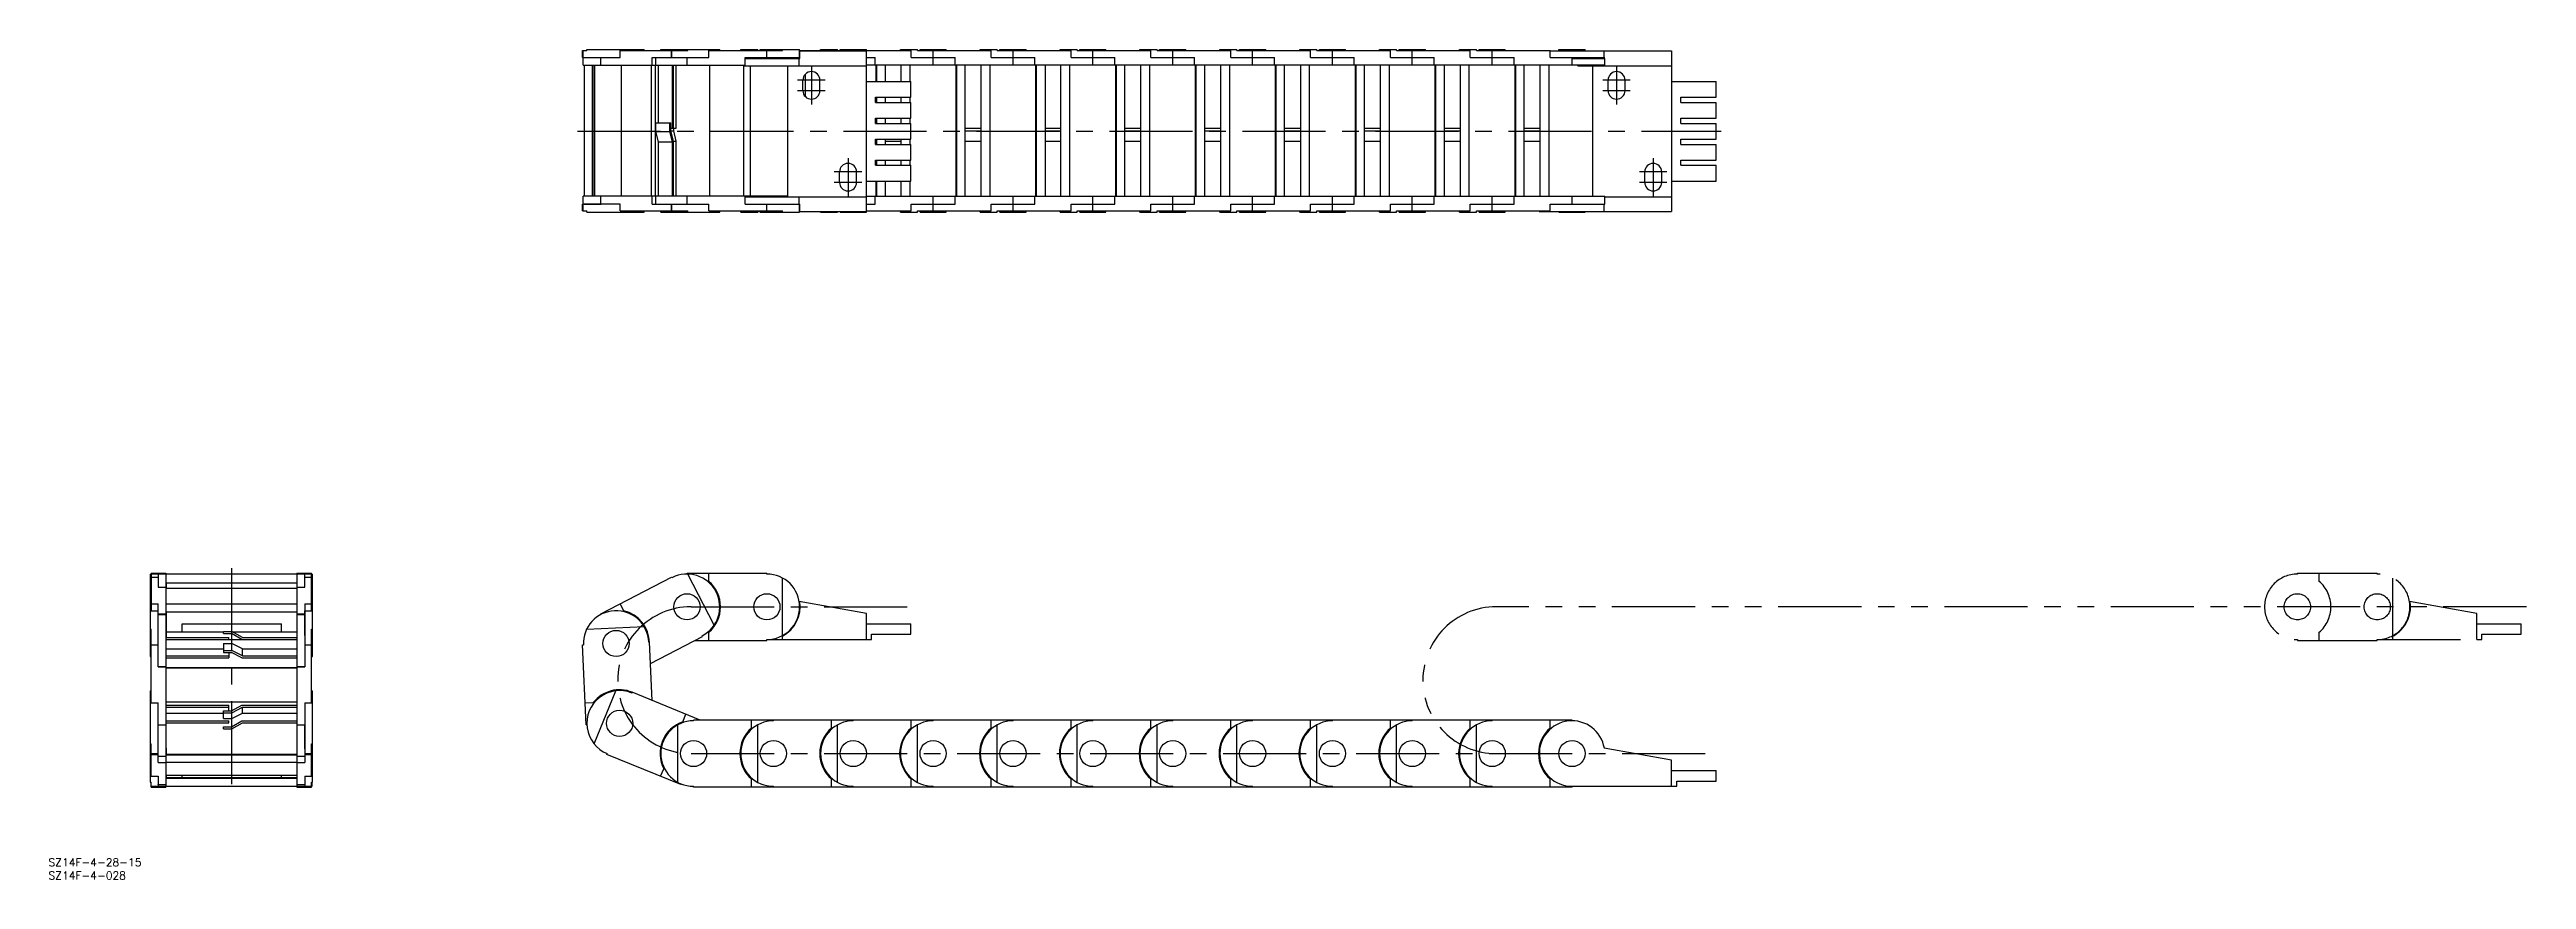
# Model space of a CAD drawing. Extents: x -69 to 876, y -35 to 281.
import ezdxf

# ---------------------------------------------------------------- set-up
doc = ezdxf.new("R2010")
doc.units = 0
doc.linetypes.add('CENTER', pattern=[50.8, 31.75, -6.35, 6.35, -6.35])
doc.linetypes.add('PHANTOM', pattern=[63.5, 31.75, -6.35, 6.35, -6.35, 6.35, -6.35])
doc.layers.get('0').update_dxf_attribs({"linetype": 'CONTINUOUS'})
doc.layers.add('CENTER', color=1, linetype='CENTER')
doc.styles.get("Standard").update_dxf_attribs({"font": 'txt.shx', "height": 3, "bigfont": 'bigfont.shx'})

msp = doc.modelspace()

# ---------------------------------------------------------------- linework, layer by layer
at = {"color": 7, "linetype": 'CONTINUOUS'}
for p, q in [((134.12, 281.07), (135.68, 281.07)), ((134.12, 278.48), (134.12, 281.07)), ((134.12, 278.48), (148.45, 278.48)), ((134.4, 275.48), (134.4, 281.07)), ((134.4, 275.48), (196.15, 275.48)), ((134.77, 278.47), (134.77, 278.48)), ((134.77, 278.47), (141.03, 278.47)), ((134.81, 225.48), (134.81, 275.48)), ((135.68, 281.48), (157.59, 281.48)), ((135.68, 281.07), (135.68, 281.48)), ((137.96, 225.48), (137.96, 275.48)), ((138.21, 225.48), (138.21, 275.48)), ((138.78, 225.48), (138.78, 275.48)), ((141.03, 275.48), (141.03, 278.48)), ((148.45, 281.07), (174.3, 281.07)), ((148.45, 278.48), (148.45, 281.07)), ((148.94, 225.48), (148.94, 275.48)), ((157.59, 281.07), (157.59, 281.48)), ((160.49, 225.48), (160.49, 275.48)), ((160.71, 275.48), (160.71, 278.48)), ((160.71, 278.48), (182.35, 278.48)), ((161.94, 225.48), (161.94, 275.48)), ((162.13, 275.48), (162.13, 278.47)), ((163.16, 253.48), (163.16, 275.48)), ((164, 281.48), (186.5, 281.48)), ((164, 281.07), (164, 281.48)), ((168.12, 278.48), (168.12, 281.07)), ((168.26, 278.48), (168.26, 281.07)), ((168.49, 251.48), (168.49, 275.48)), ((168.85, 251.48), (168.85, 275.48)), ((169, 281.07), (169, 281.48)), ((169.88, 251.48), (169.88, 275.48)), ((171.65, 278.47), (171.65, 278.48)), ((171.65, 278.47), (174, 278.47)), ((174, 275.48), (174, 278.48)), ((174.3, 281.07), (174.3, 281.48)), ((182.35, 281.07), (210.5, 281.07)), ((182.35, 278.48), (182.35, 281.07)), ((182.75, 225.48), (182.75, 275.48)), ((186.5, 281.07), (186.5, 281.48)), ((194.5, 281.48), (201, 281.48)), ((194.5, 281.07), (194.5, 281.48)), ((195.75, 225.48), (195.75, 275.48)), ((195.75, 275.3), (242.5, 275.3)), ((196.15, 275.48), (196.15, 278.48)), ((196.15, 278.48), (208.05, 278.48)), ((196.15, 278.13), (217.04, 278.13)), ((198.25, 225.48), (198.25, 275.3)), ((199.5, 278.13), (199.5, 278.48)), ((201, 281.07), (201, 281.48)), ((202, 281.48), (217, 281.48)), ((202, 281.07), (202, 281.48)), ((204.5, 278.48), (204.5, 281.07)), ((208.05, 278.48), (208.05, 278.47)), ((208.05, 278.47), (217, 278.47)), ((209.5, 278.13), (209.5, 278.47)), ((210.5, 281.07), (210.5, 281.48)), ((210.5, 278.13), (210.5, 278.47)), ((212.5, 225.3), (212.5, 275.3)), ((216.83, 275.3), (216.83, 278.13)), ((217, 278.47), (217, 281.48)), ((217, 281.07), (229.15, 281.07)), ((217, 280.95), (242.5, 280.95)), ((217.04, 278.13), (217.04, 280.95)), ((225, 281.48), (231.5, 281.48)), ((225, 281.07), (225, 281.48)), ((229.15, 280.95), (229.15, 281.07)), ((231.5, 281.07), (231.5, 281.48)), ((231.5, 281.07), (259.65, 281.07)), ((232.5, 281.48), (242.5, 281.48)), ((232.5, 281.07), (232.5, 281.48)), ((237.5, 280.95), (237.5, 281.07)), ((242.5, 281.07), (242.5, 281.48)), ((242.5, 219.48), (242.5, 280.95)), ((242.5, 278.48), (245.85, 278.48)), ((524.5, 275.48), (242.5, 275.48)), ((245.85, 275.48), (245.85, 278.48)), ((246.25, 269.3), (246.25, 275.48)), ((246.5, 269.3), (246.5, 275.48)), ((249.75, 269.3), (249.75, 275.48)), ((255.5, 281.48), (262, 281.48)), ((255.5, 281.07), (255.5, 281.48)), ((255.75, 269.3), (255.75, 275.48)), ((259.25, 269.3), (259.25, 275.48)), ((259.65, 278.48), (259.65, 281.07)), ((259.65, 278.48), (276.35, 278.48)), ((262, 281.07), (262, 281.48)), ((262, 281.07), (290.15, 281.07)), ((263, 281.48), (273, 281.48)), ((263, 281.07), (263, 281.48)), ((268, 275.48), (268, 281.07)), ((273, 281.07), (273, 281.48)), ((276.35, 275.48), (276.35, 278.48)), ((276.75, 225.48), (276.75, 275.48)), ((277, 225.48), (277, 275.48)), ((280.25, 225.48), (280.25, 275.48)), ((286, 281.48), (292.5, 281.48)), ((286, 281.07), (286, 281.48)), ((286.25, 275.48), (286.25, 225.48)), ((289.75, 225.48), (289.75, 275.48)), ((290.15, 278.48), (290.15, 281.07)), ((290.15, 278.48), (306.85, 278.48)), ((292.5, 281.07), (292.5, 281.48)), ((292.5, 281.07), (320.65, 281.07)), ((293.5, 281.48), (303.5, 281.48)), ((293.5, 281.07), (293.5, 281.48)), ((298.5, 275.48), (298.5, 281.07)), ((303.5, 281.07), (303.5, 281.48)), ((306.85, 275.48), (306.85, 278.48)), ((307.25, 225.48), (307.25, 275.48)), ((307.5, 225.48), (307.5, 275.48)), ((310.75, 275.48), (310.75, 225.48)), ((316.5, 281.48), (323, 281.48)), ((316.5, 281.07), (316.5, 281.48)), ((316.75, 225.48), (316.75, 275.48)), ((320.25, 225.48), (320.25, 275.48)), ((320.65, 278.48), (320.65, 281.07)), ((320.65, 278.48), (337.35, 278.48)), ((323, 281.07), (323, 281.48)), ((323, 281.07), (351.15, 281.07)), ((324, 281.48), (334, 281.48)), ((324, 281.07), (324, 281.48)), ((329, 275.48), (329, 281.07)), ((334, 281.07), (334, 281.48)), ((337.35, 275.48), (337.35, 278.48)), ((337.75, 225.48), (337.75, 275.48)), ((338, 225.48), (338, 275.48)), ((341.25, 225.48), (341.25, 275.48)), ((347, 281.48), (353.5, 281.48)), ((347, 281.07), (347, 281.48)), ((347.25, 275.48), (347.25, 225.48)), ((350.75, 225.48), (350.75, 275.48)), ((351.15, 278.48), (351.15, 281.07)), ((351.15, 278.48), (367.85, 278.48)), ((353.5, 281.07), (353.5, 281.48)), ((353.5, 281.07), (381.65, 281.07)), ((354.5, 281.48), (364.5, 281.48)), ((354.5, 281.07), (354.5, 281.48)), ((359.5, 275.48), (359.5, 281.07)), ((364.5, 281.07), (364.5, 281.48)), ((367.85, 275.48), (367.85, 278.48)), ((368.25, 225.48), (368.25, 275.48)), ((368.5, 225.48), (368.5, 275.48)), ((371.75, 225.48), (371.75, 275.48)), ((377.5, 281.48), (384, 281.48)), ((377.5, 281.07), (377.5, 281.48)), ((377.75, 275.48), (377.75, 225.48)), ((381.25, 225.48), (381.25, 275.48)), ((381.65, 278.48), (381.65, 281.07)), ((381.65, 278.48), (398.35, 278.48)), ((384, 281.07), (384, 281.48)), ((384, 281.07), (412.15, 281.07)), ((385, 281.48), (395, 281.48)), ((385, 281.07), (385, 281.48)), ((390, 275.48), (390, 281.07)), ((395, 281.07), (395, 281.48)), ((398.35, 275.48), (398.35, 278.48)), ((398.75, 225.48), (398.75, 275.48)), ((399, 225.48), (399, 275.48)), ((402.25, 225.48), (402.25, 275.48)), ((408, 281.48), (414.5, 281.48)), ((408, 281.07), (408, 281.48)), ((408.25, 275.48), (408.25, 225.48)), ((411.75, 225.48), (411.75, 275.48)), ((412.15, 278.48), (412.15, 281.07)), ((412.15, 278.48), (428.85, 278.48)), ((414.5, 281.07), (414.5, 281.48)), ((414.5, 281.07), (442.65, 281.07)), ((415.5, 281.48), (425.5, 281.48)), ((415.5, 281.07), (415.5, 281.48)), ((420.5, 275.48), (420.5, 281.07)), ((425.5, 281.07), (425.5, 281.48)), ((428.85, 275.48), (428.85, 278.48)), ((429.25, 225.48), (429.25, 275.48)), ((429.5, 225.48), (429.5, 275.48)), ((432.75, 225.48), (432.75, 275.48)), ((438.5, 281.48), (445, 281.48)), ((438.5, 281.07), (438.5, 281.48)), ((438.75, 275.48), (438.75, 225.48)), ((442.25, 225.48), (442.25, 275.48)), ((442.65, 278.48), (442.65, 281.07)), ((442.65, 278.48), (459.35, 278.48)), ((445, 281.07), (445, 281.48)), ((445, 281.07), (473.15, 281.07)), ((446, 281.48), (456, 281.48)), ((446, 281.07), (446, 281.48)), ((451, 275.48), (451, 281.07)), ((456, 281.07), (456, 281.48)), ((459.35, 275.48), (459.35, 278.48)), ((459.75, 225.48), (459.75, 275.48)), ((460, 225.48), (460, 275.48)), ((463.25, 225.48), (463.25, 275.48)), ((469, 281.48), (475.5, 281.48)), ((469, 281.07), (469, 281.48)), ((469.25, 275.48), (469.25, 225.48)), ((472.75, 225.48), (472.75, 275.48)), ((473.15, 278.48), (473.15, 281.07)), ((473.15, 278.48), (489.85, 278.48)), ((475.5, 281.07), (475.5, 281.48)), ((475.5, 281.07), (503.65, 281.07)), ((476.5, 281.48), (486.5, 281.48)), ((476.5, 281.07), (476.5, 281.48)), ((481.5, 275.48), (481.5, 281.07)), ((486.5, 281.07), (486.5, 281.48)), ((489.85, 275.48), (489.85, 278.48)), ((490.25, 225.48), (490.25, 275.48)), ((490.5, 225.48), (490.5, 275.48)), ((493.75, 225.48), (493.75, 275.48)), ((499.75, 275.48), (499.75, 225.48)), ((503.25, 225.48), (503.25, 275.48)), ((503.65, 278.48), (503.65, 281.07)), ((503.65, 280.95), (550, 280.95)), ((503.65, 278.48), (524.5, 278.48)), ((507, 281.48), (517, 281.48)), ((507, 280.95), (507, 281.48)), ((512, 275.48), (512, 278.48)), ((512, 278.13), (524.54, 278.13)), ((514.24, 275.3), (514.24, 275.48)), ((514.24, 275.3), (550, 275.3)), ((517, 280.95), (517, 281.48)), ((520, 225.48), (520, 275.3)), ((524.33, 278.13), (524.33, 280.95)), ((524.5, 275.48), (524.5, 278.13)), ((524.54, 275.3), (524.54, 278.13)), ((550, 280.95), (550, 219.65)), ((218.25, 265.8), (218.25, 269.8)), ((219.25, 263.45), (219.25, 272.15)), ((224.75, 265.8), (224.75, 269.8)), ((242.5, 269.3), (259.5, 269.3)), ((259.5, 263.3), (259.5, 269.3)), ((525.75, 265.8), (525.75, 269.8)), ((532.25, 265.8), (532.25, 269.8)), ((550, 269.3), (567, 269.3)), ((567, 263.3), (567, 269.3)), ((246, 263.3), (259.5, 263.3)), ((246, 261.3), (246, 263.3)), ((246, 261.3), (259.5, 261.3)), ((246.25, 261.3), (246.25, 263.3)), ((246.5, 261.3), (246.5, 263.3)), ((249.75, 261.3), (249.75, 263.3)), ((255.75, 261.3), (255.75, 263.3)), ((259.25, 261.3), (259.25, 263.3)), ((259.5, 255.3), (259.5, 261.3)), ((553.5, 263.3), (567, 263.3)), ((553.5, 261.3), (553.5, 263.3)), ((553.5, 261.3), (567, 261.3)), ((567, 255.3), (567, 261.3)), ((162.1, 250.26), (162.1, 253.48)), ((162.1, 253.48), (167.79, 253.48)), ((163.16, 246.26), (162.1, 250.26)), ((162.1, 250.26), (167.43, 250.26)), ((163.16, 225.48), (163.16, 246.26)), ((163.16, 246.26), (168.49, 246.26)), ((167.43, 250.26), (167.43, 253.48)), ((168.49, 246.26), (167.43, 250.26)), ((167.79, 250.48), (167.79, 253.48)), ((167.79, 251.48), (169.88, 251.48)), ((168.85, 246.48), (167.79, 250.48)), ((167.79, 250.48), (169.01, 250.48)), ((168.49, 225.48), (168.49, 246.26)), ((168.85, 225.48), (168.85, 246.48)), ((168.85, 246.48), (169.88, 246.48)), ((169.01, 250.48), (169.01, 251.48)), ((169.88, 246.48), (169.01, 250.48)), ((169.88, 225.48), (169.88, 246.48)), ((246, 255.3), (259.5, 255.3)), ((246, 253.3), (246, 255.3)), ((246, 253.3), (259.5, 253.3)), ((246, 247.3), (259.5, 247.3)), ((246, 245.3), (246, 247.3)), ((246.25, 253.3), (246.25, 255.3)), ((246.25, 245.3), (246.25, 247.3)), ((246.5, 253.3), (246.5, 255.3)), ((246.5, 245.3), (246.5, 247.3)), ((249.75, 253.3), (249.75, 255.3)), ((249.75, 245.3), (249.75, 247.3)), ((249.75, 246.48), (255.75, 246.48)), ((255.75, 253.3), (255.75, 255.3)), ((255.75, 245.3), (255.75, 247.3)), ((259.25, 253.3), (259.25, 255.3)), ((259.25, 245.3), (259.25, 247.3)), ((259.5, 247.3), (259.5, 253.3)), ((280.25, 251.48), (286.25, 251.48)), ((280.25, 250.48), (286.25, 250.48)), ((280.25, 246.48), (286.25, 246.48)), ((310.75, 251.48), (316.75, 251.48)), ((310.75, 250.48), (316.75, 250.48)), ((310.75, 246.48), (316.75, 246.48)), ((341.25, 251.48), (347.25, 251.48)), ((341.25, 250.48), (347.25, 250.48)), ((341.25, 246.48), (347.25, 246.48)), ((371.75, 251.48), (377.75, 251.48)), ((371.75, 250.48), (377.75, 250.48)), ((371.75, 246.48), (377.75, 246.48)), ((402.25, 251.48), (408.25, 251.48)), ((402.25, 250.48), (408.25, 250.48)), ((402.25, 246.48), (408.25, 246.48)), ((432.75, 251.48), (438.75, 251.48)), ((432.75, 250.48), (438.75, 250.48)), ((432.75, 246.48), (438.75, 246.48)), ((463.25, 251.48), (469.25, 251.48)), ((463.25, 250.48), (469.25, 250.48)), ((463.25, 246.48), (469.25, 246.48)), ((493.75, 251.48), (499.75, 251.48)), ((493.75, 250.48), (499.75, 250.48)), ((493.75, 246.48), (499.75, 246.48)), ((553.5, 255.3), (567, 255.3)), ((553.5, 253.3), (553.5, 255.3)), ((553.5, 253.3), (567, 253.3)), ((553.5, 247.3), (567, 247.3)), ((553.5, 245.3), (553.5, 247.3)), ((567, 247.3), (567, 253.3)), ((246, 245.3), (259.5, 245.3)), ((246, 239.3), (259.5, 239.3)), ((246, 237.3), (246, 239.3)), ((246, 237.3), (259.5, 237.3)), ((246.25, 237.3), (246.25, 239.3)), ((246.5, 237.3), (246.5, 239.3)), ((249.75, 237.3), (249.75, 239.3)), ((255.75, 237.3), (255.75, 239.3)), ((259.25, 237.3), (259.25, 239.3)), ((259.5, 239.3), (259.5, 245.3)), ((259.5, 231.3), (259.5, 237.3)), ((553.5, 245.3), (567, 245.3)), ((553.5, 239.3), (567, 239.3)), ((553.5, 237.3), (553.5, 239.3)), ((553.5, 237.3), (567, 237.3)), ((567, 239.3), (567, 245.3)), ((567, 231.3), (567, 237.3)), ((232.25, 230.8), (232.25, 234.8)), ((238.75, 230.8), (238.75, 234.8)), ((242.5, 231.3), (259.5, 231.3)), ((246.25, 225.48), (246.25, 231.3)), ((246.5, 225.48), (246.5, 231.3)), ((249.75, 225.48), (249.75, 231.3)), ((255.75, 225.48), (255.75, 231.3)), ((259.25, 225.48), (259.25, 231.3)), ((539.75, 230.8), (539.75, 234.8)), ((546.25, 230.8), (546.25, 234.8)), ((550, 231.3), (567, 231.3)), ((148.45, 222.48), (134.12, 222.48)), ((134.12, 219.88), (134.12, 222.48)), ((134.12, 219.88), (135.68, 219.88)), ((212.5, 225.48), (134.4, 225.48)), ((134.4, 219.88), (134.4, 225.48)), ((134.77, 222.48), (141.16, 222.48)), ((134.77, 222.48), (134.77, 222.48)), ((135.68, 219.48), (135.68, 219.88)), ((135.68, 219.48), (157.59, 219.48)), ((141.03, 222.48), (141.03, 225.48)), ((148.45, 219.88), (148.45, 222.48)), ((148.45, 219.88), (174.3, 219.88)), ((157.59, 219.48), (157.59, 219.88)), ((160.71, 222.48), (160.71, 225.48)), ((160.71, 222.48), (182.35, 222.48)), ((162.13, 222.48), (162.13, 225.48)), ((164, 219.48), (164, 219.88)), ((164, 219.48), (186.5, 219.48)), ((168.12, 219.88), (168.12, 222.48)), ((168.26, 219.88), (168.26, 222.48)), ((169, 219.48), (169, 219.88)), ((171.65, 222.48), (174, 222.48)), ((171.65, 222.48), (171.65, 222.48)), ((174, 222.48), (174, 225.48)), ((174.3, 219.48), (174.3, 219.88)), ((182.35, 219.88), (182.35, 222.48)), ((182.35, 219.88), (210.5, 219.88)), ((186.5, 219.48), (186.5, 219.88)), ((194.5, 219.48), (194.5, 219.88)), ((194.5, 219.48), (201, 219.48)), ((196.15, 222.48), (196.15, 225.48)), ((196.15, 225.3), (242.5, 225.3)), ((196.15, 222.48), (217.04, 222.48)), ((199.5, 219.65), (199.5, 219.88)), ((199.5, 219.65), (209.5, 219.65)), ((201, 219.48), (201, 219.65)), ((202, 219.48), (202, 219.65)), ((202, 219.48), (217, 219.48)), ((204.5, 219.88), (204.5, 222.48)), ((207, 225.3), (207, 225.48)), ((208.05, 222.48), (216.83, 222.48)), ((208.05, 222.48), (208.05, 222.48)), ((209.5, 219.65), (209.5, 219.88)), ((210.5, 219.48), (210.5, 219.88)), ((216.83, 222.48), (216.83, 225.3)), ((217, 219.48), (217, 222.48)), ((217, 219.65), (242.5, 219.65)), ((217.04, 219.65), (217.04, 222.48)), ((225, 219.48), (225, 219.65)), ((225, 219.48), (231.5, 219.48)), ((231.5, 219.48), (231.5, 219.65)), ((232.5, 219.48), (232.5, 219.65)), ((232.5, 219.48), (242.5, 219.48)), ((242.5, 225.48), (524.5, 225.48)), ((242.5, 222.48), (245.85, 222.48)), ((242.5, 219.88), (259.65, 219.88)), ((245.85, 222.48), (245.85, 225.48)), ((255.5, 219.48), (255.5, 219.88)), ((255.5, 219.48), (262, 219.48)), ((259.65, 222.48), (276.35, 222.48)), ((259.65, 219.88), (259.65, 222.48)), ((262, 219.88), (290.15, 219.88)), ((262, 219.48), (262, 219.88)), ((263, 219.48), (263, 219.88)), ((263, 219.48), (273, 219.48)), ((268, 219.88), (268, 225.48)), ((273, 219.48), (273, 219.88)), ((276.35, 222.48), (276.35, 225.48)), ((286, 219.48), (286, 219.88)), ((286, 219.48), (292.5, 219.48)), ((290.15, 222.48), (306.85, 222.48)), ((290.15, 219.88), (290.15, 222.48)), ((292.5, 219.88), (320.65, 219.88)), ((292.5, 219.48), (292.5, 219.88)), ((293.5, 219.48), (293.5, 219.88)), ((293.5, 219.48), (303.5, 219.48)), ((298.5, 219.88), (298.5, 225.48)), ((303.5, 219.48), (303.5, 219.88)), ((306.85, 222.48), (306.85, 225.48)), ((316.5, 219.48), (316.5, 219.88)), ((316.5, 219.48), (323, 219.48)), ((320.65, 222.48), (337.35, 222.48)), ((320.65, 219.88), (320.65, 222.48)), ((323, 219.88), (351.15, 219.88)), ((323, 219.48), (323, 219.88)), ((324, 219.48), (324, 219.88)), ((324, 219.48), (334, 219.48)), ((329, 219.88), (329, 225.48)), ((334, 219.48), (334, 219.88)), ((337.35, 222.48), (337.35, 225.48)), ((347, 219.48), (347, 219.88)), ((347, 219.48), (353.5, 219.48)), ((351.15, 222.48), (367.85, 222.48)), ((351.15, 219.88), (351.15, 222.48)), ((353.5, 219.88), (381.65, 219.88)), ((353.5, 219.48), (353.5, 219.88)), ((354.5, 219.48), (354.5, 219.88)), ((354.5, 219.48), (364.5, 219.48)), ((359.5, 219.88), (359.5, 225.48)), ((364.5, 219.48), (364.5, 219.88)), ((367.85, 222.48), (367.85, 225.48)), ((377.5, 219.48), (377.5, 219.88)), ((377.5, 219.48), (384, 219.48)), ((381.65, 222.48), (398.35, 222.48)), ((381.65, 219.88), (381.65, 222.48)), ((384, 219.88), (412.15, 219.88)), ((384, 219.48), (384, 219.88)), ((385, 219.48), (385, 219.88)), ((385, 219.48), (395, 219.48)), ((390, 219.88), (390, 225.48)), ((395, 219.48), (395, 219.88)), ((398.35, 222.48), (398.35, 225.48)), ((408, 219.48), (408, 219.88)), ((408, 219.48), (414.5, 219.48)), ((412.15, 222.48), (428.85, 222.48)), ((412.15, 219.88), (412.15, 222.48)), ((414.5, 219.88), (442.65, 219.88)), ((414.5, 219.48), (414.5, 219.88)), ((415.5, 219.48), (415.5, 219.88)), ((415.5, 219.48), (425.5, 219.48)), ((420.5, 219.88), (420.5, 225.48)), ((425.5, 219.48), (425.5, 219.88)), ((428.85, 222.48), (428.85, 225.48)), ((438.5, 219.48), (438.5, 219.88)), ((438.5, 219.48), (445, 219.48)), ((442.65, 222.48), (459.35, 222.48)), ((442.65, 219.88), (442.65, 222.48)), ((445, 219.88), (473.15, 219.88)), ((445, 219.48), (445, 219.88)), ((446, 219.48), (446, 219.88)), ((446, 219.48), (456, 219.48)), ((451, 219.88), (451, 225.48)), ((456, 219.48), (456, 219.88)), ((459.35, 222.48), (459.35, 225.48)), ((469, 219.48), (469, 219.88)), ((469, 219.48), (475.5, 219.48)), ((473.15, 222.48), (489.85, 222.48)), ((473.15, 219.88), (473.15, 222.48)), ((475.5, 219.88), (503.65, 219.88)), ((475.5, 219.48), (475.5, 219.88)), ((476.5, 219.48), (476.5, 219.88)), ((476.5, 219.48), (486.5, 219.48)), ((481.5, 219.88), (481.5, 225.48)), ((486.5, 219.48), (486.5, 219.88)), ((489.85, 222.48), (489.85, 225.48)), ((499.5, 219.65), (499.5, 219.88)), ((499.5, 219.65), (550, 219.65)), ((503.65, 222.48), (524.54, 222.48)), ((503.65, 219.88), (503.65, 222.48)), ((507, 219.48), (507, 219.65)), ((507, 219.48), (517, 219.48)), ((512, 222.48), (512, 225.48)), ((517, 219.48), (517, 219.65)), ((524.33, 219.65), (524.33, 222.48)), ((524.5, 222.48), (524.5, 225.48)), ((524.5, 225.3), (550, 225.3)), ((524.54, 222.48), (524.54, 225.3)), ((-31, 81.3), (-31, 49.8)), ((-31, 81.3), (-30.6, 81.3)), ((-30.6, 81.6), (-30.6, 67.3)), ((-30.6, 81.6), (-25, 81.6)), ((30.6, 81.3), (-30.6, 81.3)), ((-30.6, 80.17), (-28, 80.17)), ((-28, 81.6), (-28, 76.34)), ((-28, 81.08), (-27.99, 81.08)), ((-28, 76.34), (-25, 76.34)), ((-27.99, 81.08), (-27.99, 81.3)), ((-25, 81.6), (-25, 0)), ((-25, 77.9), (25, 77.9)), ((-25, 75.89), (25, 75.89)), ((-24.83, 75.89), (-24.83, 77.9)), ((25, 81.6), (25, 0)), ((25, 81.6), (30.6, 81.6)), ((25, 76.34), (28, 76.34)), ((27.99, 81.08), (27.99, 81.3)), ((27.99, 81.08), (28, 81.08)), ((28, 76.34), (28, 81.6)), ((28, 80.17), (30.6, 80.17)), ((30.6, 67.3), (30.6, 81.6)), ((30.6, 81.3), (31, 81.3)), ((31, 49.8), (31, 81.3)), ((141.03, 66.17), (168.12, 80.17)), ((168.26, 79.91), (168.12, 80.17)), ((174, 81.6), (204.5, 81.6)), ((174, 81.3), (174, 81.6)), ((184.36, 61.81), (174.3, 81.3)), ((182.35, 78.5), (182.35, 81.6)), ((204.5, 81.3), (204.5, 81.6)), ((210.5, 57.83), (210.5, 79.77)), ((-31, 73.8), (-30.6, 73.8)), ((-31, 67.3), (-28, 67.3)), ((-30.6, 70), (-28, 70)), ((-28, 45.89), (-28, 70)), ((-27.99, 57.81), (-27.99, 67.3)), ((-25, 69.92), (25, 69.92)), ((-25, 66.9), (25, 66.9)), ((-24.83, 57.1), (-24.83, 66.9)), ((27.99, 57.81), (27.99, 67.3)), ((28, 70), (28, 45.89)), ((28, 70), (30.6, 70)), ((28, 67.3), (31, 67.3)), ((30.6, 73.8), (31, 73.8)), ((149.87, 67.25), (148.45, 70)), ((242.5, 66.3), (216.83, 70.83)), ((242.5, 56.3), (242.5, 66.3)), ((-31, 60.3), (-30.6, 60.3)), ((-31, 59.8), (-30.6, 59.8)), ((-30.6, 32.1), (-30.6, 60.3)), ((-28, 66.17), (-25, 66.17)), ((-28, 65.9), (-25, 65.9)), ((-28, 57.81), (-27.99, 57.81)), ((-25, 57.1), (-1, 57.1)), ((-24.83, 59.3), (-3, 59.3)), ((-18.83, 62.3), (19.18, 62.3)), ((-18.83, 59.3), (-18.83, 62.3)), ((-3, 59.41), (0.21, 59.41)), ((-3, 58.61), (-3, 59.41)), ((-3, 58.61), (0, 58.61)), ((-1, 56.3), (-1, 57.1)), ((4, 56.3), (0, 58.61)), ((4.21, 57.1), (0.21, 59.41)), ((0.4, 59.3), (25, 59.3)), ((4.21, 57.1), (25, 57.1)), ((19.18, 59.3), (19.18, 62.3)), ((25, 66.17), (28, 66.17)), ((25, 65.9), (28, 65.9)), ((27.99, 57.81), (28, 57.81)), ((30.6, 32.1), (30.6, 60.3)), ((30.6, 60.3), (31, 60.3)), ((30.6, 59.8), (31, 59.8)), ((135.68, 60.3), (157.59, 61.28)), ((141.17, 65.9), (141.03, 66.17)), ((160.06, 47.19), (179.88, 57.43)), ((179.88, 57.43), (179.74, 57.69)), ((182.35, 56), (182.35, 59.1)), ((210.5, 56.3), (210.5, 57.61)), ((242.5, 62.3), (259.5, 62.3)), ((244.5, 56.3), (244.5, 58.3)), ((244.5, 58.3), (259.5, 58.3)), ((259.5, 58.3), (259.5, 62.3)), ((-31, 49.8), (-30.6, 49.8)), ((-30.6, 54.24), (-28, 54.24)), ((-30.6, 54.23), (-28, 54.23)), ((-25, 56.3), (25, 56.3)), ((-25, 52.78), (-3, 52.78)), ((-25, 50.03), (-1, 50.03)), ((-25, 49.32), (-1, 49.32)), ((-3, 54.83), (-3, 51.37)), ((-3, 54.83), (0.21, 54.83)), ((-3, 52.08), (0.21, 52.08)), ((-3, 51.37), (0, 51.37)), ((-1, 51.37), (-1, 49.32)), ((4, 49.32), (0, 51.37)), ((4.21, 52.78), (0.21, 54.83)), ((0.21, 52.08), (0.21, 54.83)), ((4.21, 50.03), (0.21, 52.08)), ((4, 49.32), (25, 49.32)), ((4.21, 52.78), (25, 52.78)), ((4.21, 50.03), (4.21, 52.78)), ((4.21, 50.03), (25, 50.03)), ((28, 54.24), (30.6, 54.24)), ((28, 54.23), (30.6, 54.23)), ((30.6, 49.8), (31, 49.8)), ((134.12, 54.23), (134.42, 54.24)), ((135.48, 23.76), (134.12, 54.23)), ((159.39, 55.36), (159.69, 55.37)), ((160.69, 33.08), (159.69, 55.37)), ((160.2, 47.26), (160.04, 47.57)), ((177.11, 56), (204.5, 56)), ((204.5, 56.3), (244.5, 56.3)), ((204.5, 56), (204.5, 56.3)), ((-28, 45.89), (-25, 45.89)), ((-27.99, 46.03), (-25, 46.03)), ((-25, 45.64), (25, 45.64)), ((-25, 45.5), (25, 45.5)), ((25, 46.03), (27.99, 46.03)), ((25, 45.89), (28, 45.89)), ((-31, 36.75), (-31, 1.83)), ((-31, 36.75), (-30.6, 36.75)), ((-30.6, 32.1), (-28, 32.1)), ((-28, 9.32), (-28, 32.1)), ((-25, 32.51), (25, 32.51)), ((-25, 31.27), (-1, 31.27)), ((-25, 30.53), (-1, 30.53)), ((-3, 26.12), (-3, 29.13)), ((-3, 29.13), (0, 29.13)), ((-3, 28.39), (0.21, 28.39)), ((-1, 29.13), (-1, 31.27)), ((0, 29.13), (4, 31.27)), ((0.21, 28.39), (4.21, 30.53)), ((0.21, 26.12), (0.21, 28.39)), ((4, 31.27), (25, 31.27)), ((4.21, 30.53), (25, 30.53)), ((4.21, 28.26), (4.21, 30.53)), ((28, 32.1), (28, 9.32)), ((28, 32.1), (30.6, 32.1)), ((30.6, 36.75), (31, 36.75)), ((31, 1.83), (31, 36.75)), ((135.1, 32.1), (138.2, 32.24)), ((138.56, 16.45), (146.85, 36.75)), ((152.99, 35.9), (153.1, 36.18)), ((179.01, 25.6), (153.1, 36.18)), ((160.33, 33.23), (160.68, 33.24)), ((-28, 23.76), (-25, 23.76)), ((-27.99, 14.58), (-27.99, 23.76)), ((-25, 28.26), (-3, 28.26)), ((-25, 25.3), (-1, 25.3)), ((-25, 24.5), (-1, 24.5)), ((-3, 26.12), (0.21, 26.12)), ((-3, 22.99), (0, 22.99)), ((-3, 22.19), (-3, 22.99)), ((-3, 22.19), (0.21, 22.19)), ((-1, 24.5), (-1, 25.3)), ((0, 22.99), (4, 25.3)), ((0.21, 26.12), (4.21, 28.26)), ((0.21, 22.19), (4.21, 24.5)), ((4, 25.3), (25, 25.3)), ((4.21, 28.26), (25, 28.26)), ((4.21, 24.5), (25, 24.5)), ((25, 23.76), (28, 23.76)), ((27.99, 14.58), (27.99, 23.77)), ((135.48, 23.76), (135.78, 23.77)), ((170.5, 1.83), (170.5, 23.77)), ((172.44, 24.94), (173.61, 27.81)), ((512, 25.6), (176.5, 25.6)), ((176.5, 25.3), (176.5, 25.6)), ((198.65, 22.5), (198.65, 25.6)), ((201, 1.83), (201, 23.77)), ((207, 25.3), (207, 25.6)), ((229.15, 22.5), (229.15, 25.6)), ((231.5, 1.83), (231.5, 23.77)), ((237.5, 25.3), (237.5, 25.6)), ((259.65, 22.5), (259.65, 25.6)), ((262, 1.83), (262, 23.77)), ((268, 25.3), (268, 25.6)), ((290.15, 22.5), (290.15, 25.6)), ((292.5, 1.83), (292.5, 23.77)), ((298.5, 25.3), (298.5, 25.6)), ((320.65, 22.5), (320.65, 25.6)), ((323, 1.83), (323, 23.77)), ((329, 25.3), (329, 25.6)), ((351.15, 22.5), (351.15, 25.6)), ((353.5, 1.83), (353.5, 23.77)), ((359.5, 25.3), (359.5, 25.6)), ((381.65, 22.5), (381.65, 25.6)), ((384, 1.83), (384, 23.77)), ((390, 25.3), (390, 25.6)), ((412.15, 22.5), (412.15, 25.6)), ((414.5, 1.83), (414.5, 23.77)), ((420.5, 25.3), (420.5, 25.6)), ((442.65, 22.5), (442.65, 25.6)), ((445, 1.83), (445, 23.77)), ((451, 25.3), (451, 25.6)), ((473.15, 22.5), (473.15, 25.6)), ((475.5, 1.83), (475.5, 23.77)), ((481.5, 25.3), (481.5, 25.6)), ((503.65, 22.5), (503.65, 25.6)), ((512, 25.3), (512, 25.6)), ((-31, 16.45), (-30.6, 16.45)), ((-30.6, 4.11), (-30.6, 16.45)), ((-30.6, 12.76), (-28, 12.76)), ((-30.6, 12.48), (-28, 12.48)), ((-28, 14.58), (-27.99, 14.58)), ((-28, 11.83), (-25, 11.83)), ((-25, 14.79), (-24.83, 14.79)), ((-25, 12.5), (25, 12.5)), ((-25, 12.37), (25, 12.37)), ((-24.83, 12.5), (-24.83, 14.79)), ((25, 11.83), (28, 11.83)), ((27.99, 14.58), (28, 14.58)), ((28, 12.76), (30.6, 12.76)), ((28, 12.48), (30.6, 12.48)), ((30.6, 4.11), (30.6, 16.45)), ((30.6, 16.45), (31, 16.45)), ((143.42, 12.48), (143.54, 12.76)), ((171.66, 0.95), (143.42, 12.48)), ((550, 10.3), (524.33, 14.83)), ((550, 0.3), (550, 10.3)), ((-31, 1.83), (-30.6, 1.83)), ((-30.6, 4.11), (-28, 4.11)), ((-30.6, 0), (-30.6, 1.83)), ((-30.6, 0.3), (30.82, 0.3)), ((-30.6, 0), (-25, 0)), ((-28, 9.32), (-25, 9.32)), ((-28, 4.11), (-28, 0)), ((-28, 0.95), (-25, 0.95)), ((-28, 0.81), (-27.99, 0.81)), ((-27.99, 0.81), (-27.99, 0.95)), ((-25, 9.45), (25, 9.45)), ((-25, 4.54), (25, 4.54)), ((-25, 3.7), (25, 3.7)), ((-25, 3.46), (25, 3.46)), ((-24.83, 3.7), (-24.83, 4.54)), ((-18.83, 3.7), (-18.83, 4.54)), ((19.18, 3.7), (19.18, 4.54)), ((25, 9.32), (28, 9.32)), ((25, 0.95), (28, 0.95)), ((25, 0), (30.6, 0)), ((27.99, 0.81), (27.99, 0.95)), ((27.99, 0.81), (28, 0.81)), ((28, 4.11), (30.6, 4.11)), ((28, 4.11), (28, 0)), ((30.6, 1.83), (31, 1.83)), ((30.6, 0), (30.6, 1.83)), ((30.82, 0.3), (30.82, 1.83)), ((163.93, 4.11), (165.1, 6.98)), ((171.66, 0.95), (171.77, 1.23)), ((176.5, 0), (176.5, 0.3)), ((512, 0), (176.5, 0)), ((198.65, 0), (198.65, 3.1)), ((207, 0), (207, 0.3)), ((229.15, 0), (229.15, 3.1)), ((237.5, 0), (237.5, 0.3)), ((259.65, 0), (259.65, 3.1)), ((268, 0), (268, 0.3)), ((290.15, 0), (290.15, 3.1)), ((298.5, 0), (298.5, 0.3)), ((320.65, 0), (320.65, 3.1)), ((329, 0), (329, 0.3)), ((351.15, 0), (351.15, 3.1)), ((359.5, 0), (359.5, 0.3)), ((381.65, 0), (381.65, 3.1)), ((390, 0), (390, 0.3)), ((412.15, 0), (412.15, 3.1)), ((420.5, 0), (420.5, 0.3)), ((442.65, 0), (442.65, 3.1)), ((451, 0), (451, 0.3)), ((473.15, 0), (473.15, 3.1)), ((481.5, 0), (481.5, 0.3)), ((503.65, 0), (503.65, 3.1)), ((512, 0.3), (552, 0.3)), ((512, 0), (512, 0.3)), ((550, 6.3), (567, 6.3)), ((552, 2.3), (567, 2.3)), ((552, 0.3), (552, 2.3)), ((567, 2.3), (567, 6.3))]:
    msp.add_line(p, q, dxfattribs=at)
at = {"color": 3, "linetype": 'PHANTOM'}
for p, q in [((789, 81.6), (819.5, 81.6)), ((789, 81.3), (789, 81.6)), ((797.35, 78.5), (797.35, 81.6)), ((819.5, 81.3), (819.5, 81.6)), ((825.5, 57.83), (825.5, 79.77)), ((876.5, 68.8), (483.03, 68.8)), ((857.5, 66.3), (831.83, 70.83)), ((857.5, 56.3), (857.5, 66.3)), ((797.35, 56), (797.35, 59.1)), ((825.5, 56.3), (825.5, 57.61)), ((857.5, 62.3), (874.5, 62.3)), ((859.5, 58.3), (874.5, 58.3)), ((859.5, 56.3), (859.5, 58.3)), ((874.5, 58.3), (874.5, 62.3)), ((789, 56.3), (789, 56)), ((789, 56), (819.5, 56)), ((819.5, 56.3), (859.5, 56.3)), ((819.5, 56), (819.5, 56.3))]:
    msp.add_line(p, q, dxfattribs=at)
at = {"color": 7, "linetype": 'CONTINUOUS'}
for centre in [(174, 68.8), (204.5, 68.8), (146.9, 54.8), (148.26, 24.33), (176.5, 12.8), (207, 12.8), (237.5, 12.8), (268, 12.8), (298.5, 12.8), (329, 12.8), (359.5, 12.8), (390, 12.8), (420.5, 12.8), (451, 12.8), (481.5, 12.8), (512, 12.8)]:
    msp.add_circle(centre, 5, dxfattribs=at)
at = {"color": 3, "linetype": 'PHANTOM'}
for centre in [(789, 68.8), (819.5, 68.8)]:
    msp.add_circle(centre, 5, dxfattribs=at)
at = {"color": 7, "linetype": 'CONTINUOUS'}
for centre, radius, start, end in [((221.5, 269.8), 3.25, 0.00045, 179.99955), ((221.5, 265.8), 3.25, 180.00045, 359.99955), ((529, 269.8), 3.25, 0.00045, 179.99955), ((529, 265.8), 3.25, 180.00045, 359.99955), ((235.5, 234.8), 3.25, 0.00045, 179.99955), ((543, 234.8), 3.25, 0.00045, 179.99955), ((235.5, 230.8), 3.25, 180.00045, 359.99955), ((543, 230.8), 3.25, 180.00045, 359.99955), ((174, 68.8), 12.5, 297.32427, 117.32427), ((174, 68.8), 12.8, 310.71857, 49.28142), ((204.5, 68.8), 12.5, 270, 90), ((146.9, 54.8), 12.5, 2.55615, 182.55615), ((146.9, 54.8), 12.8, 1.43979, 76.60578), ((204.5, 68.8), 12.7, 298.19286, 9.00905), ((148.26, 24.33), 12.5, 67.78797, 247.78804), ((148.26, 24.33), 12.8, 67.788, 141.83761), ((176.5, 12.8), 12.8, 108.50659, 207.06948), ((176.5, 12.8), 12.5, 90, 270), ((207, 12.8), 12.8, 130.71857, 229.28145), ((207, 12.8), 12.5, 90, 270), ((237.5, 12.8), 12.8, 130.71857, 229.28145), ((237.5, 12.8), 12.5, 90, 270), ((268, 12.8), 12.8, 130.71857, 229.28145), ((268, 12.8), 12.5, 90, 270), ((298.5, 12.8), 12.8, 130.71857, 229.28145), ((298.5, 12.8), 12.5, 90, 270), ((329, 12.8), 12.8, 130.71857, 229.28145), ((329, 12.8), 12.5, 90, 270), ((359.5, 12.8), 12.8, 130.71857, 229.28145), ((359.5, 12.8), 12.5, 90, 270), ((390, 12.8), 12.8, 130.71857, 229.28145), ((390, 12.8), 12.5, 90, 270), ((420.5, 12.8), 12.8, 130.71854, 229.28145), ((420.5, 12.8), 12.5, 90, 270), ((451, 12.8), 12.8, 130.71854, 229.28145), ((451, 12.8), 12.5, 90, 270), ((481.5, 12.8), 12.8, 130.71854, 229.28145), ((481.5, 12.8), 12.5, 90, 270), ((512, 12.8), 12.8, 130.71855, 229.28145), ((512, 12.8), 12.5, 9.32518, 270)]:
    msp.add_arc(centre, radius, start, end, dxfattribs=at)
at = {"color": 3, "linetype": 'PHANTOM'}
for centre, radius, start, end in [((789, 68.8), 12.5, 90, 270), ((789, 68.8), 12.8, 310.71854, 49.28146), ((819.5, 68.8), 12.5, 270, 90), ((483.03, 40.8), 28, 90, 270), ((819.5, 68.8), 12.7, 298.19287, 9.00902)]:
    msp.add_arc(centre, radius, start, end, dxfattribs=at)
at = {"layer": 'CENTER', "color": 1, "linetype": 'CENTER'}
for p, q in [((221.5, 275.05), (221.5, 260.55)), ((529, 275.05), (529, 260.55)), ((226.75, 269.8), (216.25, 269.8)), ((216.25, 265.8), (226.75, 265.8)), ((534.25, 269.8), (523.75, 269.8)), ((523.75, 265.8), (534.25, 265.8)), ((132.12, 250.3), (569, 250.3)), ((235.5, 240.05), (235.5, 225.55)), ((543, 240.05), (543, 225.55)), ((240.75, 234.8), (230.25, 234.8)), ((240.75, 230.8), (230.25, 230.8)), ((548.25, 234.8), (537.75, 234.8)), ((548.25, 230.8), (537.75, 230.8)), ((0, 83.6), (0, -2)), ((175.53, 68.8), (261.5, 68.8)), ((175.53, 12.8), (569, 12.8))]:
    msp.add_line(p, q, dxfattribs=at)
msp.add_arc((175.53, 40.8), 28, 90, 270, dxfattribs=at)

# ---------------------------------------------------------------- texts
at = {"color": 7, "linetype": 'CONTINUOUS'}
for s, p in [('SZ14F-4-28-15', (-69.84, -30.24)), ('SZ14F-4-028', (-69.84, -35.24))]:
    msp.add_text(s, height=3, dxfattribs=at).set_placement(p)

doc.saveas('drawing.dxf')
